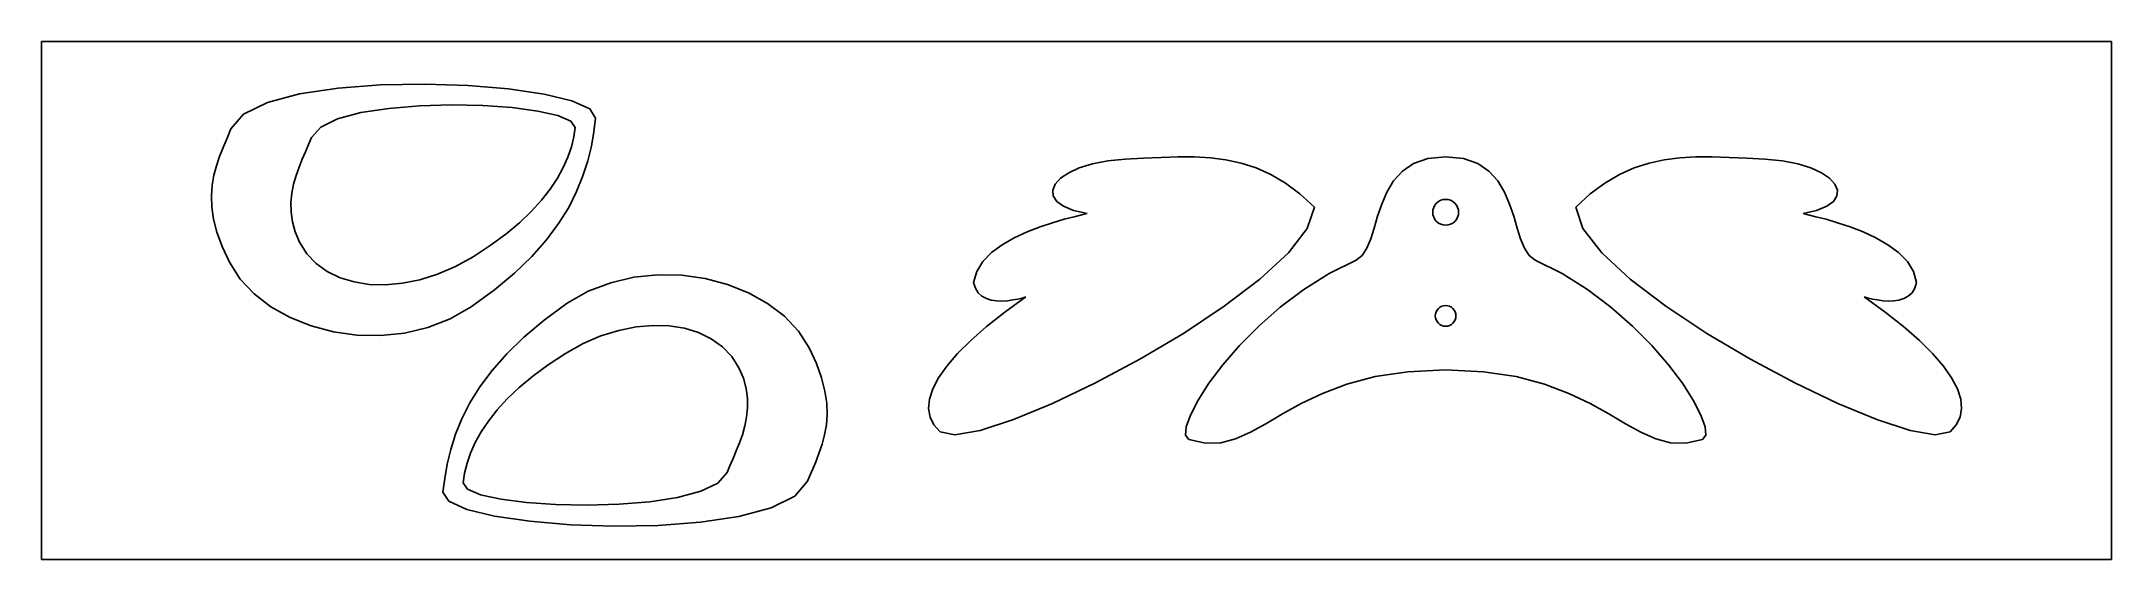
# Model space of a CAD drawing. Extents: x -100 to 100, y -25 to 25.
import ezdxf

# ---------------------------------------------------------------- set-up
doc = ezdxf.new("R2010")
doc.units = 0

msp = doc.modelspace()

# ---------------------------------------------------------------- linework, layer by layer
for p, q in [((-100, -25, 0), (-100, 25, 0)), ((-100, 25, 0), (100, 25, 0)), ((100, -25, 0), (100, 25, 0)), ((-75.06, 19.95, 0), (-71.34, 20.5, 0)), ((-71.34, 20.5, 0), (-67.24, 20.81, 0)), ((-67.24, 20.81, 0), (-62.97, 20.88, 0)), ((-62.97, 20.88, 0), (-58.77, 20.75, 0)), ((-58.77, 20.75, 0), (-54.86, 20.42, 0)), ((-54.86, 20.42, 0), (-51.44, 19.92, 0)), ((-80.46, 17.99, 0), (-78.17, 19.12, 0)), ((-78.17, 19.12, 0), (-75.06, 19.95, 0)), ((-71.38, 17.53, 0), (-69.13, 18.13, 0)), ((-69.13, 18.13, 0), (-66.45, 18.54, 0)), ((-66.45, 18.54, 0), (-63.48, 18.79, 0)), ((-63.48, 18.79, 0), (-60.39, 18.87, 0)), ((-60.39, 18.87, 0), (-57.35, 18.81, 0)), ((-57.35, 18.81, 0), (-54.51, 18.61, 0)), ((-54.51, 18.61, 0), (-52.04, 18.28, 0)), ((-52.04, 18.28, 0), (-50.1, 17.85, 0)), ((-51.44, 19.92, 0), (-48.76, 19.27, 0)), ((-48.76, 19.27, 0), (-47.02, 18.5, 0)), ((-47.02, 18.5, 0), (-46.46, 17.61, 0)), ((-82.06, 15.66, 0), (-81.69, 16.56, 0)), ((-81.69, 16.56, 0), (-80.46, 17.99, 0)), ((-73.9, 15.72, 0), (-73.02, 16.73, 0)), ((-73.02, 16.73, 0), (-71.38, 17.53, 0)), ((-50.1, 17.85, 0), (-48.84, 17.32, 0)), ((-48.84, 17.32, 0), (-48.42, 16.7, 0)), ((-48.42, 16.7, 0), (-48.56, 15.78, 0)), ((-46.63, 16.28, 0), (-46.87, 14.9, 0)), ((-46.46, 17.61, 0), (-46.63, 16.28, 0)), ((-82.78, 13.89, 0), (-82.43, 14.77, 0)), ((-82.43, 14.77, 0), (-82.06, 15.66, 0)), ((-74.8, 13.63, 0), (-74.49, 14.36, 0)), ((-74.49, 14.36, 0), (-74.18, 15.06, 0)), ((-74.18, 15.06, 0), (-73.9, 15.72, 0)), ((-48.79, 14.82, 0), (-49.13, 13.83, 0)), ((-48.56, 15.78, 0), (-48.79, 14.82, 0)), ((-46.87, 14.9, 0), (-47.21, 13.48, 0)), ((-83.51, 11.12, 0), (-83.34, 12.08, 0)), ((-83.34, 12.08, 0), (-83.09, 13, 0)), ((-83.09, 13, 0), (-82.78, 13.89, 0)), ((-75.63, 11.22, 0), (-75.39, 12.06, 0)), ((-75.39, 12.06, 0), (-75.11, 12.86, 0)), ((-75.11, 12.86, 0), (-74.8, 13.63, 0)), ((-49.58, 12.82, 0), (-50.15, 11.79, 0)), ((-49.13, 13.83, 0), (-49.58, 12.82, 0)), ((-47.68, 12.02, 0), (-48.29, 10.52, 0)), ((-47.21, 13.48, 0), (-47.68, 12.02, 0)), ((-0.75, 12.33, 0), (-1.53, 11.8, 0)), ((0.27, 12.8, 0), (-0.75, 12.33, 0)), ((1.53, 13.19, 0), (0.27, 12.8, 0)), ((3.02, 13.47, 0), (1.53, 13.19, 0)), ((4.71, 13.63, 0), (3.02, 13.47, 0)), ((6.48, 13.73, 0), (4.71, 13.63, 0)), ((8.17, 13.81, 0), (6.48, 13.73, 0)), ((9.81, 13.86, 0), (8.17, 13.81, 0)), ((11.4, 13.85, 0), (9.81, 13.86, 0)), ((12.94, 13.76, 0), (11.4, 13.85, 0)), ((14.44, 13.57, 0), (12.94, 13.76, 0)), ((15.91, 13.26, 0), (14.44, 13.57, 0)), ((17.35, 12.8, 0), (15.91, 13.26, 0)), ((18.77, 12.16, 0), (17.35, 12.8, 0)), ((20.18, 11.33, 0), (18.77, 12.16, 0)), ((30.63, 11.54, 0), (31.48, 12.47, 0)), ((31.48, 12.47, 0), (32.57, 13.21, 0)), ((32.57, 13.21, 0), (33.95, 13.69, 0)), ((33.95, 13.69, 0), (35.66, 13.87, 0)), ((35.66, 13.87, 0), (37.38, 13.69, 0)), ((37.38, 13.69, 0), (38.76, 13.21, 0)), ((38.76, 13.21, 0), (39.85, 12.47, 0)), ((39.85, 12.47, 0), (40.7, 11.54, 0)), ((51.04, 11.33, 0), (52.45, 12.16, 0)), ((52.45, 12.16, 0), (53.87, 12.8, 0)), ((53.87, 12.8, 0), (55.31, 13.26, 0)), ((55.31, 13.26, 0), (56.78, 13.57, 0)), ((56.78, 13.57, 0), (58.28, 13.76, 0)), ((58.28, 13.76, 0), (59.82, 13.85, 0)), ((59.82, 13.85, 0), (61.41, 13.86, 0)), ((61.41, 13.86, 0), (63.05, 13.81, 0)), ((63.05, 13.81, 0), (64.75, 13.73, 0)), ((64.75, 13.73, 0), (66.51, 13.63, 0)), ((66.51, 13.63, 0), (68.2, 13.47, 0)), ((68.2, 13.47, 0), (69.69, 13.19, 0)), ((69.69, 13.19, 0), (70.95, 12.8, 0)), ((70.95, 12.8, 0), (71.98, 12.33, 0)), ((71.98, 12.33, 0), (72.75, 11.8, 0)), ((-83.58, 10.1, 0), (-83.51, 11.12, 0)), ((-83.54, 9.02, 0), (-83.58, 10.1, 0)), ((-75.89, 9.47, 0), (-75.8, 10.36, 0)), ((-75.8, 10.36, 0), (-75.63, 11.22, 0)), ((-50.85, 10.74, 0), (-51.69, 9.67, 0)), ((-50.15, 11.79, 0), (-50.85, 10.74, 0)), ((-48.29, 10.52, 0), (-49.06, 8.99, 0)), ((-2.05, 11.24, 0), (-2.29, 10.66, 0)), ((-2.29, 10.66, 0), (-2.25, 10.1, 0)), ((-2.25, 10.1, 0), (-1.91, 9.57, 0)), ((-1.53, 11.8, 0), (-2.05, 11.24, 0)), ((21.58, 10.29, 0), (20.18, 11.33, 0)), ((22.98, 9.01, 0), (21.58, 10.29, 0)), ((29.49, 9.31, 0), (29.98, 10.46, 0)), ((29.98, 10.46, 0), (30.63, 11.54, 0)), ((40.7, 11.54, 0), (41.35, 10.46, 0)), ((41.35, 10.46, 0), (41.84, 9.31, 0)), ((48.24, 9.01, 0), (49.64, 10.29, 0)), ((49.64, 10.29, 0), (51.04, 11.33, 0)), ((72.75, 11.8, 0), (73.27, 11.24, 0)), ((73.47, 10.1, 0), (73.13, 9.57, 0)), ((73.27, 11.24, 0), (73.51, 10.66, 0)), ((73.51, 10.66, 0), (73.47, 10.1, 0)), ((-83.36, 7.85, 0), (-83.54, 9.02, 0)), ((-75.88, 8.54, 0), (-75.89, 9.47, 0)), ((-75.75, 7.6, 0), (-75.88, 8.54, 0)), ((-52.68, 8.6, 0), (-53.82, 7.51, 0)), ((-51.69, 9.67, 0), (-52.68, 8.6, 0)), ((-49.06, 8.99, 0), (-50.03, 7.44, 0)), ((-1.91, 9.57, 0), (-1.26, 9.09, 0)), ((-1.26, 9.09, 0), (-0.28, 8.69, 0)), ((-0.22, 8.09, 0), (-1.19, 7.84, 0)), ((-0.28, 8.69, 0), (1.03, 8.4, 0)), ((0.53, 8.28, 0), (-0.22, 8.09, 0)), ((1.03, 8.4, 0), (0.53, 8.28, 0)), ((22.29, 6.95, 0), (22.98, 9.01, 0)), ((28.75, 6.99, 0), (29.09, 8.14, 0)), ((29.09, 8.14, 0), (29.49, 9.31, 0)), ((34.44, 8.76, 0), (34.41, 8.51, 0)), ((34.41, 8.51, 0), (34.44, 8.27, 0)), ((34.51, 8.99, 0), (34.44, 8.76, 0)), ((34.44, 8.27, 0), (34.51, 8.04, 0)), ((34.63, 9.21, 0), (34.51, 8.99, 0)), ((34.51, 8.04, 0), (34.63, 7.82, 0)), ((34.78, 9.4, 0), (34.63, 9.21, 0)), ((34.97, 9.55, 0), (34.78, 9.4, 0)), ((35.19, 9.67, 0), (34.97, 9.55, 0)), ((35.42, 9.74, 0), (35.19, 9.67, 0)), ((35.66, 9.76, 0), (35.42, 9.74, 0)), ((35.66, 9.76, 0), (35.91, 9.74, 0)), ((36.14, 9.67, 0), (35.91, 9.74, 0)), ((36.36, 9.55, 0), (36.14, 9.67, 0)), ((36.55, 9.4, 0), (36.36, 9.55, 0)), ((36.7, 9.21, 0), (36.55, 9.4, 0)), ((36.82, 8.99, 0), (36.7, 9.21, 0)), ((36.7, 7.82, 0), (36.82, 8.04, 0)), ((36.89, 8.76, 0), (36.82, 8.99, 0)), ((36.82, 8.04, 0), (36.89, 8.27, 0)), ((36.91, 8.51, 0), (36.89, 8.76, 0)), ((36.89, 8.27, 0), (36.91, 8.51, 0)), ((41.84, 9.31, 0), (42.24, 8.14, 0)), ((42.24, 8.14, 0), (42.58, 6.99, 0)), ((48.93, 6.95, 0), (48.24, 9.01, 0)), ((71.5, 8.69, 0), (70.19, 8.4, 0)), ((70.19, 8.4, 0), (70.69, 8.28, 0)), ((70.69, 8.28, 0), (71.44, 8.09, 0)), ((71.44, 8.09, 0), (72.41, 7.84, 0)), ((72.48, 9.09, 0), (71.5, 8.69, 0)), ((73.13, 9.57, 0), (72.48, 9.09, 0)), ((-83.04, 6.58, 0), (-83.36, 7.85, 0)), ((-82.53, 5.2, 0), (-83.04, 6.58, 0)), ((-75.49, 6.62, 0), (-75.75, 7.6, 0)), ((-75.06, 5.63, 0), (-75.49, 6.62, 0)), ((-55.14, 6.41, 0), (-56.63, 5.32, 0)), ((-53.82, 7.51, 0), (-55.14, 6.41, 0)), ((-50.03, 7.44, 0), (-51.21, 5.86, 0)), ((-6.01, 6.05, 0), (-7.17, 5.38, 0)), ((-4.78, 6.62, 0), (-6.01, 6.05, 0)), ((-3.52, 7.11, 0), (-4.78, 6.62, 0)), ((-2.31, 7.51, 0), (-3.52, 7.11, 0)), ((-1.19, 7.84, 0), (-2.31, 7.51, 0)), ((20.47, 4.6, 0), (22.29, 6.95, 0)), ((28.42, 5.94, 0), (28.75, 6.99, 0)), ((34.63, 7.82, 0), (34.78, 7.63, 0)), ((34.78, 7.63, 0), (34.97, 7.47, 0)), ((34.97, 7.47, 0), (35.19, 7.36, 0)), ((35.19, 7.36, 0), (35.42, 7.29, 0)), ((35.42, 7.29, 0), (35.66, 7.26, 0)), ((35.66, 7.26, 0), (35.91, 7.29, 0)), ((35.91, 7.29, 0), (36.14, 7.36, 0)), ((36.14, 7.36, 0), (36.36, 7.47, 0)), ((36.36, 7.47, 0), (36.55, 7.63, 0)), ((36.55, 7.63, 0), (36.7, 7.82, 0)), ((42.58, 6.99, 0), (42.91, 5.94, 0)), ((50.75, 4.6, 0), (48.93, 6.95, 0)), ((72.41, 7.84, 0), (73.53, 7.51, 0)), ((73.53, 7.51, 0), (74.74, 7.11, 0)), ((74.74, 7.11, 0), (76, 6.62, 0)), ((76, 6.62, 0), (77.23, 6.05, 0)), ((77.23, 6.05, 0), (78.39, 5.38, 0)), ((-81.84, 3.69, 0), (-82.53, 5.2, 0)), ((-74.36, 4.51, 0), (-75.06, 5.63, 0)), ((-73.46, 3.57, 0), (-74.36, 4.51, 0)), ((-58.3, 4.22, 0), (-60.01, 3.28, 0)), ((-58.3, 4.22, 0), (-56.63, 5.32, 0)), ((-52.62, 4.26, 0), (-54.28, 2.64, 0)), ((-51.21, 5.86, 0), (-52.62, 4.26, 0)), ((-8.2, 4.63, 0), (-9.05, 3.77, 0)), ((-7.17, 5.38, 0), (-8.2, 4.63, 0)), ((17.72, 2.07, 0), (20.47, 4.6, 0)), ((27.02, 3.9, 0), (27.61, 4.34, 0)), ((27.61, 4.34, 0), (28.06, 5.04, 0)), ((28.06, 5.04, 0), (28.42, 5.94, 0)), ((42.91, 5.94, 0), (43.27, 5.04, 0)), ((43.27, 5.04, 0), (43.72, 4.34, 0)), ((43.72, 4.34, 0), (44.3, 3.9, 0)), ((53.5, 2.07, 0), (50.75, 4.6, 0)), ((78.39, 5.38, 0), (79.42, 4.63, 0)), ((79.42, 4.63, 0), (80.27, 3.77, 0)), ((-80.8, 2.07, 0), (-81.84, 3.69, 0)), ((-79.45, 0.63, 0), (-80.8, 2.07, 0)), ((-72.38, 2.8, 0), (-73.46, 3.57, 0)), ((-71.15, 2.2, 0), (-72.38, 2.8, 0)), ((-69.79, 1.79, 0), (-71.15, 2.2, 0)), ((-61.73, 2.54, 0), (-63.44, 2, 0)), ((-60.01, 3.28, 0), (-61.73, 2.54, 0)), ((-54.28, 2.64, 0), (-56.23, 1.02, 0)), ((-45, 1.72, 0), (-42.75, 2.25, 0)), ((-42.75, 2.25, 0), (-40.44, 2.48, 0)), ((-40.44, 2.48, 0), (-38.14, 2.44, 0)), ((-38.14, 2.44, 0), (-35.89, 2.13, 0)), ((-35.89, 2.13, 0), (-33.72, 1.56, 0)), ((-9.64, 2.81, 0), (-9.94, 1.75, 0)), ((-9.05, 3.77, 0), (-9.64, 2.81, 0)), ((14.28, -0.56, 0), (17.72, 2.07, 0)), ((21.97, 1.07, 0), (24.42, 2.6, 0)), ((24.42, 2.6, 0), (27.02, 3.9, 0)), ((44.3, 3.9, 0), (46.91, 2.6, 0)), ((46.91, 2.6, 0), (49.36, 1.07, 0)), ((56.95, -0.56, 0), (53.5, 2.07, 0)), ((80.27, 3.77, 0), (80.86, 2.81, 0)), ((80.86, 2.81, 0), (81.16, 1.75, 0)), ((-77.83, -0.61, 0), (-79.45, 0.63, 0)), ((-68.32, 1.56, 0), (-69.79, 1.79, 0)), ((-66.76, 1.51, 0), (-68.32, 1.56, 0)), ((-65.13, 1.66, 0), (-66.76, 1.51, 0)), ((-63.44, 2, 0), (-65.13, 1.66, 0)), ((-58.47, -0.61, 0), (-56.23, 1.02, 0)), ((-49.2, -0.27, 0), (-47.17, 0.89, 0)), ((-47.17, 0.89, 0), (-45, 1.72, 0)), ((-33.72, 1.56, 0), (-31.69, 0.75, 0)), ((-31.69, 0.75, 0), (-29.84, -0.28, 0)), ((-9.94, 1.75, 0), (-9.77, 1.18, 0)), ((-9.77, 1.18, 0), (-9.49, 0.74, 0)), ((-9.49, 0.74, 0), (-9.14, 0.41, 0)), ((-9.14, 0.41, 0), (-8.71, 0.18, 0)), ((-8.71, 0.18, 0), (-8.24, 0.03, 0)), ((-8.24, 0.03, 0), (-7.73, -0.04, 0)), ((-4.88, 0.34, 0), (-6.91, -1.12, 0)), ((-6.68, -0.02, 0), (-6.16, 0.05, 0)), ((-6.16, 0.05, 0), (-5.68, 0.14, 0)), ((-5.68, 0.14, 0), (-5.25, 0.24, 0)), ((-4.88, 0.34, 0), (-5.25, 0.24, 0)), ((19.69, -0.65, 0), (21.97, 1.07, 0)), ((49.36, 1.07, 0), (51.63, -0.65, 0)), ((76.1, 0.34, 0), (78.13, -1.12, 0)), ((76.1, 0.34, 0), (76.47, 0.24, 0)), ((76.9, 0.14, 0), (76.47, 0.24, 0)), ((77.38, 0.05, 0), (76.9, 0.14, 0)), ((77.9, -0.02, 0), (77.38, 0.05, 0)), ((79.46, 0.03, 0), (78.95, -0.04, 0)), ((79.93, 0.18, 0), (79.46, 0.03, 0)), ((80.36, 0.41, 0), (79.93, 0.18, 0)), ((80.72, 0.74, 0), (80.36, 0.41, 0)), ((80.99, 1.18, 0), (80.72, 0.74, 0)), ((81.16, 1.75, 0), (80.99, 1.18, 0)), ((-75.98, -1.64, 0), (-77.83, -0.61, 0)), ((-73.95, -2.45, 0), (-75.98, -1.64, 0)), ((-60.5, -1.77, 0), (-62.67, -2.61, 0)), ((-58.47, -0.61, 0), (-60.5, -1.77, 0)), ((-53.39, -3.53, 0), (-51.44, -1.91, 0)), ((-49.2, -0.27, 0), (-51.44, -1.91, 0)), ((-29.84, -0.28, 0), (-28.22, -1.52, 0)), ((-28.22, -1.52, 0), (-26.86, -2.96, 0)), ((-6.91, -1.12, 0), (-8.68, -2.52, 0)), ((-7.73, -0.04, 0), (-7.2, -0.05, 0)), ((-7.2, -0.05, 0), (-6.68, -0.02, 0)), ((10.33, -3.17, 0), (14.28, -0.56, 0)), ((17.62, -2.48, 0), (19.69, -0.65, 0)), ((34.68, -1.29, 0), (34.66, -1.49, 0)), ((34.66, -1.49, 0), (34.68, -1.68, 0)), ((34.74, -1.1, 0), (34.68, -1.29, 0)), ((34.68, -1.68, 0), (34.74, -1.87, 0)), ((34.83, -0.93, 0), (34.74, -1.1, 0)), ((34.74, -1.87, 0), (34.83, -2.04, 0)), ((34.96, -0.78, 0), (34.83, -0.93, 0)), ((35.11, -0.65, 0), (34.96, -0.78, 0)), ((35.28, -0.56, 0), (35.11, -0.65, 0)), ((35.47, -0.51, 0), (35.28, -0.56, 0)), ((35.66, -0.49, 0), (35.47, -0.51, 0)), ((35.66, -0.49, 0), (35.86, -0.51, 0)), ((36.05, -0.56, 0), (35.86, -0.51, 0)), ((36.22, -0.65, 0), (36.05, -0.56, 0)), ((36.37, -0.78, 0), (36.22, -0.65, 0)), ((36.5, -0.93, 0), (36.37, -0.78, 0)), ((36.59, -1.1, 0), (36.5, -0.93, 0)), ((36.5, -2.04, 0), (36.59, -1.87, 0)), ((36.65, -1.29, 0), (36.59, -1.1, 0)), ((36.59, -1.87, 0), (36.65, -1.68, 0)), ((36.66, -1.49, 0), (36.65, -1.29, 0)), ((36.65, -1.68, 0), (36.66, -1.49, 0)), ((51.63, -0.65, 0), (53.71, -2.48, 0)), ((60.89, -3.17, 0), (56.95, -0.56, 0)), ((78.42, -0.05, 0), (77.9, -0.02, 0)), ((78.13, -1.12, 0), (79.9, -2.52, 0)), ((78.95, -0.04, 0), (78.42, -0.05, 0)), ((-71.78, -3.01, 0), (-73.95, -2.45, 0)), ((-69.53, -3.33, 0), (-71.78, -3.01, 0)), ((-67.22, -3.37, 0), (-69.53, -3.33, 0)), ((-64.92, -3.14, 0), (-67.22, -3.37, 0)), ((-62.67, -2.61, 0), (-64.92, -3.14, 0)), ((-55.05, -5.15, 0), (-53.39, -3.53, 0)), ((-47.66, -4.16, 0), (-45.94, -3.42, 0)), ((-45.94, -3.42, 0), (-44.22, -2.88, 0)), ((-44.22, -2.88, 0), (-42.54, -2.54, 0)), ((-42.54, -2.54, 0), (-40.91, -2.4, 0)), ((-40.91, -2.4, 0), (-39.35, -2.44, 0)), ((-39.35, -2.44, 0), (-37.87, -2.68, 0)), ((-37.87, -2.68, 0), (-36.51, -3.09, 0)), ((-36.51, -3.09, 0), (-35.29, -3.69, 0)), ((-35.29, -3.69, 0), (-34.21, -4.46, 0)), ((-26.86, -2.96, 0), (-25.83, -4.58, 0)), ((-10.21, -3.86, 0), (-11.49, -5.13, 0)), ((-8.68, -2.52, 0), (-10.21, -3.86, 0)), ((6.11, -5.67, 0), (10.33, -3.17, 0)), ((15.76, -4.35, 0), (17.62, -2.48, 0)), ((34.83, -2.04, 0), (34.96, -2.19, 0)), ((34.96, -2.19, 0), (35.11, -2.32, 0)), ((35.11, -2.32, 0), (35.28, -2.41, 0)), ((35.28, -2.41, 0), (35.47, -2.47, 0)), ((35.47, -2.47, 0), (35.66, -2.49, 0)), ((35.66, -2.49, 0), (35.86, -2.47, 0)), ((35.86, -2.47, 0), (36.05, -2.41, 0)), ((36.05, -2.41, 0), (36.22, -2.32, 0)), ((36.22, -2.32, 0), (36.37, -2.19, 0)), ((36.37, -2.19, 0), (36.5, -2.04, 0)), ((53.71, -2.48, 0), (55.57, -4.35, 0)), ((65.11, -5.67, 0), (60.89, -3.17, 0)), ((79.9, -2.52, 0), (81.43, -3.86, 0)), ((81.43, -3.86, 0), (82.71, -5.13, 0)), ((-56.46, -6.74, 0), (-55.05, -5.15, 0)), ((-49.37, -5.11, 0), (-51.04, -6.2, 0)), ((-49.37, -5.11, 0), (-47.66, -4.16, 0)), ((-34.21, -4.46, 0), (-33.31, -5.4, 0)), ((-33.31, -5.4, 0), (-32.61, -6.51, 0)), ((-25.83, -4.58, 0), (-25.13, -6.09, 0)), ((-11.49, -5.13, 0), (-12.53, -6.33, 0)), ((1.82, -7.96, 0), (6.11, -5.67, 0)), ((14.15, -6.21, 0), (15.76, -4.35, 0)), ((55.57, -4.35, 0), (57.18, -6.21, 0)), ((69.4, -7.96, 0), (65.11, -5.67, 0)), ((82.71, -5.13, 0), (83.75, -6.33, 0)), ((-57.64, -8.33, 0), (-56.46, -6.74, 0)), ((-53.84, -8.39, 0), (-52.53, -7.3, 0)), ((-52.53, -7.3, 0), (-51.04, -6.2, 0)), ((-32.61, -6.51, 0), (-32.18, -7.51, 0)), ((-32.18, -7.51, 0), (-31.91, -8.48, 0)), ((-25.13, -6.09, 0), (-24.63, -7.47, 0)), ((-24.63, -7.47, 0), (-24.3, -8.74, 0)), ((-13.32, -7.47, 0), (-13.88, -8.53, 0)), ((-12.53, -6.33, 0), (-13.32, -7.47, 0)), ((-2.32, -9.94, 0), (1.82, -7.96, 0)), ((11.74, -9.62, 0), (12.8, -7.99, 0)), ((12.8, -7.99, 0), (14.15, -6.21, 0)), ((28.84, -7.35, 0), (26.11, -8.07, 0)), ((32.01, -6.87, 0), (28.84, -7.35, 0)), ((35.66, -6.69, 0), (32.01, -6.87, 0)), ((39.32, -6.87, 0), (35.66, -6.69, 0)), ((42.49, -7.35, 0), (39.32, -6.87, 0)), ((45.22, -8.07, 0), (42.49, -7.35, 0)), ((57.18, -6.21, 0), (58.53, -7.99, 0)), ((58.53, -7.99, 0), (59.59, -9.62, 0)), ((73.54, -9.94, 0), (69.4, -7.96, 0)), ((83.75, -6.33, 0), (84.54, -7.47, 0)), ((84.54, -7.47, 0), (85.1, -8.53, 0)), ((-59.38, -11.41, 0), (-58.6, -9.88, 0)), ((-58.6, -9.88, 0), (-57.64, -8.33, 0)), ((-55.98, -10.56, 0), (-54.99, -9.48, 0)), ((-54.99, -9.48, 0), (-53.84, -8.39, 0)), ((-31.91, -8.48, 0), (-31.79, -9.43, 0)), ((-31.79, -9.43, 0), (-31.78, -10.35, 0)), ((-24.3, -8.74, 0), (-24.13, -9.91, 0)), ((-24.13, -9.91, 0), (-24.08, -10.99, 0)), ((-14.2, -9.52, 0), (-14.29, -10.43, 0)), ((-13.88, -8.53, 0), (-14.2, -9.52, 0)), ((-6.1, -11.5, 0), (-2.32, -9.94, 0)), ((11, -11.05, 0), (11.74, -9.62, 0)), ((21.7, -9.94, 0), (19.9, -10.94, 0)), ((23.75, -8.96, 0), (21.7, -9.94, 0)), ((26.11, -8.07, 0), (23.75, -8.96, 0)), ((47.58, -8.96, 0), (45.22, -8.07, 0)), ((49.63, -9.94, 0), (47.58, -8.96, 0)), ((51.43, -10.94, 0), (49.63, -9.94, 0)), ((59.59, -9.62, 0), (60.33, -11.05, 0)), ((77.32, -11.5, 0), (73.54, -9.94, 0)), ((85.1, -8.53, 0), (85.42, -9.52, 0)), ((85.42, -9.52, 0), (85.51, -10.43, 0)), ((-59.99, -12.91, 0), (-59.38, -11.41, 0)), ((-57.52, -12.68, 0), (-56.82, -11.63, 0)), ((-56.82, -11.63, 0), (-55.98, -10.56, 0)), ((-31.87, -11.25, 0), (-32.04, -12.11, 0)), ((-31.78, -10.35, 0), (-31.87, -11.25, 0)), ((-24.08, -10.99, 0), (-24.16, -12.01, 0)), ((-14.29, -10.43, 0), (-14.14, -11.26, 0)), ((-14.14, -11.26, 0), (-13.77, -12.01, 0)), ((-9.31, -12.54, 0), (-6.1, -11.5, 0)), ((10.58, -12.2, 0), (11, -11.05, 0)), ((18.29, -11.89, 0), (16.8, -12.72, 0)), ((19.9, -10.94, 0), (18.29, -11.89, 0)), ((53.04, -11.89, 0), (51.43, -10.94, 0)), ((54.53, -12.72, 0), (53.04, -11.89, 0)), ((60.33, -11.05, 0), (60.74, -12.2, 0)), ((80.53, -12.54, 0), (77.32, -11.5, 0)), ((85.36, -11.26, 0), (84.99, -12.01, 0)), ((85.51, -10.43, 0), (85.36, -11.26, 0)), ((-60.46, -14.37, 0), (-59.99, -12.91, 0)), ((-58.54, -14.72, 0), (-58.09, -13.71, 0)), ((-58.09, -13.71, 0), (-57.52, -12.68, 0)), ((-32.56, -13.75, 0), (-32.87, -14.52, 0)), ((-32.28, -12.95, 0), (-32.56, -13.75, 0)), ((-32.04, -12.11, 0), (-32.28, -12.95, 0)), ((-24.58, -13.88, 0), (-24.89, -14.78, 0)), ((-24.33, -12.97, 0), (-24.58, -13.88, 0)), ((-24.16, -12.01, 0), (-24.33, -12.97, 0)), ((-13.77, -12.01, 0), (-13.17, -12.68, 0)), ((-13.17, -12.68, 0), (-11.74, -12.97, 0)), ((-11.74, -12.97, 0), (-9.31, -12.54, 0)), ((10.53, -13.01, 0), (10.58, -12.2, 0)), ((10.85, -13.41, 0), (10.53, -13.01, 0)), ((10.85, -13.41, 0), (12.46, -13.78, 0)), ((13.95, -13.73, 0), (12.46, -13.78, 0)), ((15.37, -13.36, 0), (13.95, -13.73, 0)), ((16.8, -12.72, 0), (15.37, -13.36, 0)), ((55.96, -13.36, 0), (54.53, -12.72, 0)), ((57.38, -13.73, 0), (55.96, -13.36, 0)), ((58.87, -13.78, 0), (57.38, -13.73, 0)), ((60.48, -13.41, 0), (58.87, -13.78, 0)), ((60.8, -13.01, 0), (60.48, -13.41, 0)), ((60.74, -12.2, 0), (60.8, -13.01, 0)), ((82.96, -12.97, 0), (80.53, -12.54, 0)), ((84.39, -12.68, 0), (82.96, -12.97, 0)), ((84.99, -12.01, 0), (84.39, -12.68, 0)), ((-61.04, -17.17, 0), (-60.8, -15.79, 0)), ((-60.8, -15.79, 0), (-60.46, -14.37, 0)), ((-59.11, -16.67, 0), (-58.87, -15.71, 0)), ((-58.87, -15.71, 0), (-58.54, -14.72, 0)), ((-33.49, -15.95, 0), (-33.76, -16.61, 0)), ((-33.18, -15.25, 0), (-33.49, -15.95, 0)), ((-32.87, -14.52, 0), (-33.18, -15.25, 0)), ((-25.23, -15.66, 0), (-25.6, -16.54, 0)), ((-24.89, -14.78, 0), (-25.23, -15.66, 0)), ((-61.21, -18.49, 0), (-61.04, -17.17, 0)), ((-59.24, -17.59, 0), (-59.11, -16.67, 0)), ((-58.83, -18.21, 0), (-59.24, -17.59, 0)), ((-34.65, -17.62, 0), (-36.29, -18.41, 0)), ((-33.76, -16.61, 0), (-34.65, -17.62, 0)), ((-25.98, -17.45, 0), (-27.21, -18.88, 0)), ((-25.6, -16.54, 0), (-25.98, -17.45, 0)), ((-60.64, -19.38, 0), (-61.21, -18.49, 0)), ((-58.91, -20.16, 0), (-60.64, -19.38, 0)), ((-57.57, -18.74, 0), (-58.83, -18.21, 0)), ((-55.63, -19.17, 0), (-57.57, -18.74, 0)), ((-53.15, -19.49, 0), (-55.63, -19.17, 0)), ((-50.32, -19.69, 0), (-53.15, -19.49, 0)), ((-47.27, -19.76, 0), (-50.32, -19.69, 0)), ((-44.19, -19.67, 0), (-47.27, -19.76, 0)), ((-41.22, -19.43, 0), (-44.19, -19.67, 0)), ((-38.54, -19.01, 0), (-41.22, -19.43, 0)), ((-36.29, -18.41, 0), (-38.54, -19.01, 0)), ((-27.21, -18.88, 0), (-29.5, -20, 0)), ((-56.22, -20.81, 0), (-58.91, -20.16, 0)), ((-52.81, -21.31, 0), (-56.22, -20.81, 0)), ((-48.89, -21.64, 0), (-52.81, -21.31, 0)), ((-44.69, -21.77, 0), (-48.89, -21.64, 0)), ((-40.43, -21.7, 0), (-44.69, -21.77, 0)), ((-36.33, -21.39, 0), (-40.43, -21.7, 0)), ((-32.61, -20.83, 0), (-36.33, -21.39, 0)), ((-29.5, -20, 0), (-32.61, -20.83, 0)), ((-100, -25, 0), (100, -25, 0))]:
    msp.add_line(p, q)

doc.saveas('drawing.dxf')
